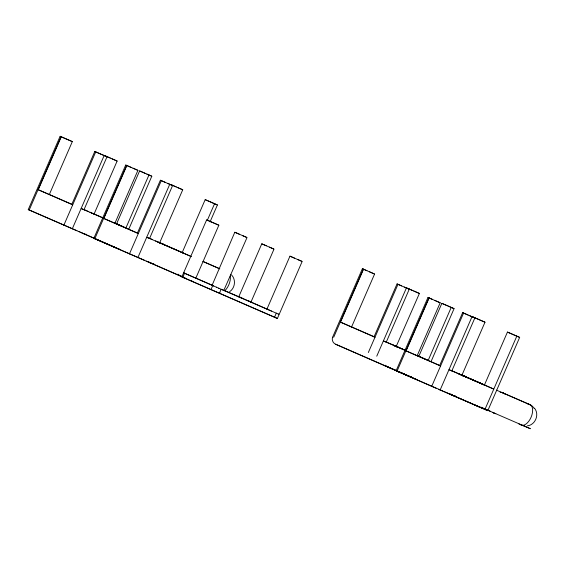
<?xml version="1.0" encoding="UTF-8"?>
<svg xmlns="http://www.w3.org/2000/svg" width="565" height="565" viewBox="0 0 565 565"><rect width="100%" height="100%" fill="white"/><g stroke="black" fill="none" stroke-linecap="round" stroke-linejoin="round"><path stroke-width="0.85" d="M332.587 337.256C331.556 339.939 333.018 343.23 335.695 344.269L370.463 359.495M116.291 247.936L28.257 209.594L60.116 136.299L72.327 141.61L49.317 194.537L38.251 189.734L61.267 136.808M76.946 230.69L29.218 209.996L61.055 136.716L60.158 136.32M72.518 204.749L71.783 204.424L94.786 151.491L107.004 156.802L83.987 209.728L81.452 208.633M63.859 225.188L95.725 151.9L94.835 151.512M72.278 228.853L104.144 155.566M89.877 212.129L94.115 213.958L117.139 161.039L104.942 155.728L105.669 156.053M182.679 277.02L93.854 238.331L125.705 165.037L137.924 170.347L114.907 223.274L103.847 218.471L126.857 165.545M141.511 258.982L94.807 238.734L126.645 165.453L125.755 165.058M122.28 226.332L116.595 223.846L139.597 170.913L144.965 173.236M128.7 229.376L151.808 176.224L148.955 174.995L125.939 227.921L114.737 223.069M137.366 233.154L160.382 180.228L172.593 185.539L149.577 238.465L147.041 237.371M129.449 253.925L161.315 180.638L160.425 180.249M137.874 257.591L169.74 184.303M155.474 240.867L159.704 242.696L182.735 189.769L171.259 184.79M152.734 263.537A11.102 5.911 -66.6 0 0 153.044 263.749L153.383 263.897A21.887 4.852 -66.5 0 1 152.854 263.481M161.293 243.536A21.887 4.852 -66.5 0 1 162.226 243.557L162.762 243.812A11.102 9.393 -66.3 0 1 164.231 244.807M190.144 256.058L182.184 252.583L205.187 199.65L211.324 202.305M297.607 259.469L302.162 261.461L277.387 318.462L181.859 276.906L206.635 219.905L218.853 225.216L195.836 278.142M207.221 220.569L214.545 203.732M182.792 277.316L184.557 273.248M210.053 221.876L217.405 204.961L205.201 199.657M212.087 285.304L234.807 232.243L237.667 233.479L247.025 237.554L223.811 290.403M210.957 289.661L212.73 285.586M219.382 293.327L221.148 289.252M250.549 301.865L238.783 296.745L261.786 243.812L274.004 249.123L250.987 302.049L250.415 301.802M267.365 309.267L266.955 309.09L289.958 256.157L301.865 261.334M274.534 317.233L276.299 313.165L278.453 314.091M332.721 336.924L362.377 268.721L374.588 274.032L351.578 326.966L340.744 322.262M333.661 337.333L363.316 269.138M340.511 322.163L363.528 269.23M374.779 337.171L374.044 336.846L397.047 283.913L409.251 289.216L386.248 342.157L383.713 341.062M368.331 352.525L397.986 284.329L397.096 283.934M376.756 356.19L406.405 287.995M405.126 350.215L396.256 346.331L419.4 293.461L413.7 290.968M436.088 388.261L396.114 370.753L427.966 297.458L440.184 302.769L417.168 355.703L406.108 350.9L429.118 297.967M397.04 371.163L428.906 297.875L428.016 297.48M418.842 356.268L441.858 303.341L454.069 308.652L431.046 361.6M451.216 307.416L428.199 360.35L418.891 356.289M440.368 365.908L439.641 365.583L462.643 312.65L474.854 317.961L451.845 370.887L449.302 369.8M431.709 386.354L463.575 313.067L462.686 312.671M438.376 389.257L440.135 390.02L472.001 316.732M461.238 374.8L461.965 375.118L484.996 322.198L474.162 317.495M513.204 334.565L507.448 332.079L484.438 385.005L485.18 385.337M484.94 409.441L516.806 336.154L519.666 337.39L487.8 410.67L440.135 390.02M523.515 425.685A11.102 9.393 -66.3 0 1 521.778 425.29L521.241 425.057A21.887 21.343 -66.9 0 1 518.677 423.75M530.076 404.738L530.613 404.978A11.102 9.393 -66.3 0 1 534.01 408.304M229.616 291.667C235.061 288.207 236.135 279.866 231.735 275.148M527.371 425.862C535.443 424.965 539.681 414.307 534.441 408.114M181.012 275.995L181.535 276.151M500.117 392.195A11.102 9.393 -66.3 0 1 501.882 392.463L530.415 404.886A11.102 5.911 -66.6 0 1 531.072 417.274A11.102 5.911 -66.6 0 1 521.58 425.205L521.227 425.078L521.778 425.29M492.609 412.33A11.102 9.393 -66.3 0 0 493.097 412.662L495.258 413.601A11.102 9.393 -66.3 0 0 495.837 413.728M181.859 276.906L277.387 318.462M161.131 243.296A11.102 5.911 -66.6 0 1 161.88 243.43L162.762 243.812M463.003 375.711A11.102 5.911 -66.6 0 1 464.14 375.852L465.044 376.248M117.125 161.032L112.153 158.878M170.517 184.458L176.266 186.951M182.721 189.769L177.368 187.453M217.405 204.961L212.037 202.644M419.385 293.454L407.188 288.15L408.34 288.659M484.982 322.191L478.859 319.543M116.581 223.846L117.019 224.03M182.177 252.583L182.77 252.83M351.564 326.958L351.155 326.775M28.25 209.587L29.218 209.996M93.839 238.324L94.807 238.734M184.367 273.163L183.632 272.839L183.992 272.987M238.776 296.738L239.214 296.929M396.107 370.746L442.967 391.058M455.637 396.34L456.188 396.552M482.722 408.205L483.795 408.58M409.251 289.216L404.272 287.069M487.75 410.649L448.568 393.487M398.925 347.517L393.339 345.137L405.253 350.272M335.624 344.233L412.09 377.519M408.996 376.163L412.196 377.526L384.483 365.499L408.205 375.824M485.384 409.173L481.613 407.57L530.358 428.701L521.304 424.845M486.889 409.816L490.66 411.419M455.079 396.355L449.493 393.975L479.6 407.026L474.805 404.985M374.284 273.905L369.602 271.878M396.185 346.303L386.079 341.917M461.782 375.04L451.675 370.654M278.849 314.267L278.192 313.985M195.398 277.959L185.009 273.446M223.571 290.297L221.473 289.393M184.36 277.74L185.101 278.065M83.853 209.488L87.992 211.31M451.71 370.654L452.622 371.05M239.737 297.155L241.312 297.833M118.276 248.791L117.089 248.282M118.53 248.904L119.505 249.327L83.634 233.599M182.996 277.154L183.865 277.528M110.295 158.045L101.305 154.309M146.822 174.069L148.955 174.995M66.197 138.955L61.055 136.716M66.635 139.117L72.32 141.603M100.867 154.146L95.725 151.9M131.024 167.36L126.645 165.453M132.987 168.186L137.909 170.34M165.319 182.389L161.315 180.638M412.125 290.311L408.573 288.757M447.176 305.665L441.865 303.341M447.989 305.99L454.062 308.645M434.866 300.446L440.17 302.769M467.954 314.973L463.575 313.067M469.155 315.475L473.922 317.551M478.527 319.373L472.778 316.887L474.847 317.954M513.529 334.734L516.806 336.154M213.104 222.73L206.684 219.926M213.535 222.893L218.839 225.209M49.558 194.621L71.967 204.332M81.134 208.499L102.738 217.864M115.154 223.359L137.556 233.07M158.885 242.413L182.933 252.838M202.969 261.524L219.806 268.82L203.125 261.475M146.723 237.236L191.535 256.658M152.444 239.553L149.414 238.232M417.111 355.434L418.693 356.12M351.02 326.697L374.228 336.761M484.495 384.949L458.342 373.62L485.01 385.259M383.395 340.921L404.999 350.286M416.617 355.434L439.817 365.499M502.447 392.64L504.036 393.402A11.102 9.393 -66.3 0 1 504.997 394.102M461.146 374.835L484.389 384.913M493.118 388.791L461.04 374.715M496.416 390.125L530.613 404.978M448.984 369.658L493.796 389.087M196.069 278.22L212.059 285.156M224.044 290.346L242.307 298.264M218.641 288.164L276.617 313.3M216.36 287.168L218.881 288.27M78.429 231.332L79.192 231.664M79.955 231.996L82.13 232.942M141.843 259.123L142.535 259.427M142.896 259.582L144.788 260.401M447.049 392.823L444.796 391.849M447.431 392.993L448.193 393.325M371.537 359.969L415.776 379.143M443.772 391.404L444.443 391.693M493.612 412.959L494.728 413.439M168.031 183.54L171.209 184.924M366.939 270.72L362.419 268.742M401.609 285.911L397.986 284.329M432.536 299.457L428.906 297.875M266.348 245.81L261.8 243.819M269.441 247.124L273.714 248.996M242.456 235.563L246.728 237.427M294.52 258.149L290 256.178M239.369 234.242L234.849 232.264M83.818 209.495L84.722 209.89M414.978 354.735L414.025 354.326M248.791 301.089L249.349 301.329M249.031 301.194L249.568 301.428M271.504 311.082L249.603 301.442M213.429 285.897L216.543 287.253M213.747 286.031L184.197 273.086M82.462 233.091L83.366 233.486M146.307 261.065L146.674 261.221M147.034 261.383L183.795 277.479M370.506 359.517L371.036 359.743M105.853 156.293L106.99 156.795M464.14 375.852L464.486 375.986A21.887 4.852 -66.5 0 0 463.554 375.965M93.995 213.902L102.865 217.786M114.956 223.09L117.379 224.15M158.779 242.286L182.968 252.887M417.217 355.512L418.834 356.218M158.977 242.371L159.676 242.682M38.039 189.642L72.708 204.834M103.628 218.38L138.305 233.571M340.3 322.064L374.969 337.256M405.889 350.801L440.566 365.993M138.107 233.486L137.408 233.176M481.641 407.64L482.192 407.951M184.6 277.832L184.967 277.994M413.7 378.225L416.921 379.638M416.751 355.512L417.125 355.682M170.559 184.48L172.586 185.532M519.652 337.383L507.462 332.079M151.801 176.224L139.604 170.92M502.991 392.852L503.528 393.106M191.351 280.53L191.881 280.784M179.931 275.529L180.461 275.784M530.415 404.886L530.083 404.724A21.887 21.343 -66.9 0 0 527.371 403.756M459.656 374.567A11.102 5.911 -66.6 0 1 462.601 376.064M453.78 395.465A11.102 5.911 -66.6 0 1 451.357 394.568M451.082 394.285A11.102 5.911 -66.6 0 1 450.835 393.96M524.716 425.735A11.102 9.393 -66.3 0 1 524.108 425.735M394.066 345.829A11.102 5.911 -66.6 0 1 397.011 347.327M387.795 366.72A11.102 5.911 -66.6 0 1 385.761 365.83M385.492 365.548A11.102 5.911 -66.6 0 1 385.245 365.223M454.995 395.966A11.102 5.911 -66.6 0 1 454.698 395.719M481.189 407.33A11.102 9.393 -66.3 0 1 480.723 406.962M465.023 376.241A11.102 9.393 -66.3 0 1 466.492 377.229M455.115 395.903A21.887 4.852 -66.5 0 1 454.98 395.684M91.805 213.401A11.102 5.911 -66.6 0 1 94.228 214.297M86.332 234.27A11.102 5.911 -66.6 0 1 83.797 233.656M179.416 275.233A11.102 9.393 -66.3 0 1 178.928 274.901M178.462 274.534A11.102 9.393 -66.3 0 1 178.017 274.131M154.492 264.307A11.102 9.393 -66.3 0 1 153.927 264.13M157.79 242.145A11.102 5.911 -66.6 0 1 160.34 243.642M151.519 263.036A11.102 5.911 -66.6 0 1 148.821 261.856M230.259 276.144A11.102 5.911 -66.6 0 1 224.75 290.791M230.682 274.385A11.102 9.393 -66.3 0 1 231.071 274.858M220.082 293.044A11.102 9.393 -66.3 0 1 219.517 292.868"/></g></svg>
